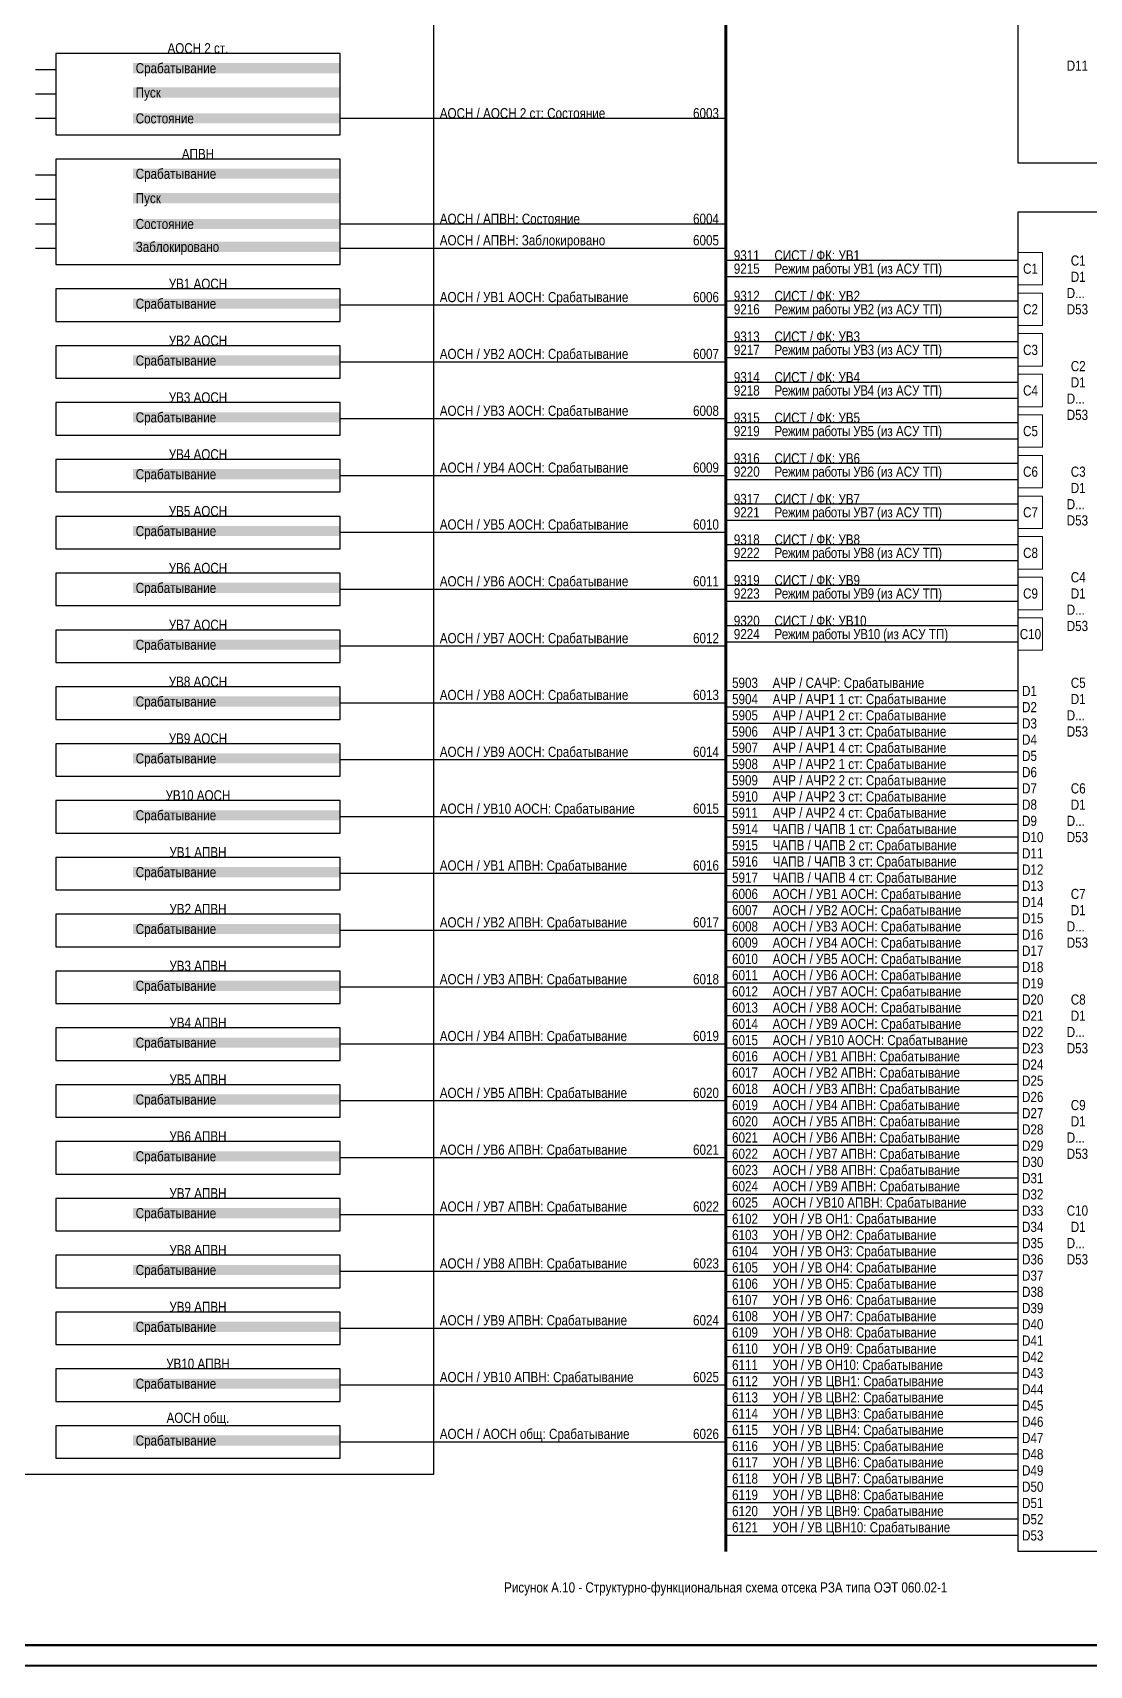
# Model space of a CAD drawing. Header units: millimetres. Extents: x 2179 to 12176, y -20554 to -12004.
# Drawn here: x 4153.3 to 4413.6, y -20554 to -20151.9 of the extents above; entities that cross this region are included whole.
import ezdxf
from ezdxf.enums import TextEntityAlignment as Align

# ---------------------------------------------------------------- set-up
doc = ezdxf.new("R2010")
doc.units = ezdxf.units.MM
for name, color, linetype, lineweight in [('MMS', 190, 'Continuous', 30), ('Внутренняя шина', 4, 'Continuous', 70), ('Линии связи', 75, 'Continuous', 30), ('Основная', 7, 'Continuous', 30), ('Сигналы внутр.', 13, 'Continuous', 30), ('Тонкая', 7, 'Continuous', 13)]:
    doc.layers.add(name, color=color, linetype=linetype, lineweight=lineweight)
doc.layers.add('Рамка внешняя', color=8, linetype='Continuous', lineweight=40, plot=False)
doc.styles.add('2.5_Gost_RD', font='ARIALN.TTF', dxfattribs={"height": 2.5})
doc.styles.add('Narrow', font='ARIALN.TTF')
doc.styles.add('Табл дан', font='ARIALN.TTF')

# ---------------------------------------------------------------- blocks, each defined once
blk = doc.blocks.new('*U15')
blk.add_lwpolyline([(0, 0), (1189, 0), (1189, 841), (0, 841)], close=True)
at = {"lineweight": 50}
blk.add_lwpolyline([(20, 836), (1184, 836), (1184, 5), (20, 5)], close=True, dxfattribs=at)
at = {"style": '2.5_Gost_RD', "flags": 8}
blk.add_attdef('ФОРМАТ', text='', height=2.5, dxfattribs=at).set_placement((1134, 4), align=Align.TOP_LEFT)

msp = doc.modelspace()

# ---------------------------------------------------------------- linework, layer by layer
at = {"layer": 'Внутренняя шина'}
msp.add_lwpolyline([(4324, -20526), (4324, -19734)], dxfattribs=at)
at = {"layer": 'Линии связи'}
for points in [[(4324, -20173), (4229, -20173)], [(4324, -20199), (4229, -20199)], [(4324, -20205), (4229, -20205)], [(4396, -20208), (4324, -20208)], [(4396, -20212), (4324, -20212)], [(4324, -20219), (4229, -20219)], [(4396, -20218), (4324, -20218)], [(4396, -20222), (4324, -20222)], [(4396, -20228), (4324, -20228)], [(4324, -20233), (4229, -20233)], [(4396, -20232), (4324, -20232)], [(4396, -20238), (4324, -20238)], [(4396, -20242), (4324, -20242)], [(4324, -20247), (4229, -20247)], [(4396, -20248), (4324, -20248)], [(4396, -20252), (4324, -20252)], [(4396, -20258), (4324, -20258)], [(4324, -20261), (4229, -20261)], [(4396, -20262), (4324, -20262)], [(4396, -20268), (4324, -20268)], [(4324, -20275), (4229, -20275)], [(4396, -20272), (4324, -20272)], [(4396, -20278), (4324, -20278)], [(4396, -20282), (4324, -20282)], [(4324, -20289), (4229, -20289)], [(4396, -20288), (4324, -20288)], [(4396, -20292), (4324, -20292)], [(4396, -20298), (4324, -20298)], [(4324, -20303), (4229, -20303)], [(4396, -20302), (4324, -20302)], [(4396, -20314), (4324, -20314)], [(4324, -20317), (4229, -20317)], [(4396, -20318), (4324, -20318)], [(4396, -20322), (4324, -20322)], [(4396, -20326), (4324, -20326)], [(4324, -20331), (4229, -20331)], [(4396, -20330), (4324, -20330)], [(4396, -20334), (4324, -20334)], [(4396, -20338), (4324, -20338)], [(4396, -20342), (4324, -20342)], [(4324, -20345), (4229, -20345)], [(4396, -20346), (4324, -20346)], [(4396, -20350), (4324, -20350)], [(4396, -20354), (4324, -20354)], [(4324, -20359), (4229, -20359)], [(4396, -20358), (4324, -20358)], [(4396, -20362), (4324, -20362)], [(4396, -20366), (4324, -20366)], [(4396, -20370), (4324, -20370)], [(4324, -20373), (4229, -20373)], [(4396, -20374), (4324, -20374)], [(4396, -20378), (4324, -20378)], [(4396, -20382), (4324, -20382)], [(4324, -20387), (4229, -20387)], [(4396, -20386), (4324, -20386)], [(4396, -20390), (4324, -20390)], [(4396, -20394), (4324, -20394)], [(4396, -20398), (4324, -20398)], [(4324, -20401), (4229, -20401)], [(4396, -20402), (4324, -20402)], [(4396, -20406), (4324, -20406)], [(4396, -20410), (4324, -20410)], [(4324, -20415), (4229, -20415)], [(4396, -20414), (4324, -20414)], [(4396, -20418), (4324, -20418)], [(4396, -20422), (4324, -20422)], [(4396, -20426), (4324, -20426)], [(4324, -20429), (4229, -20429)], [(4396, -20430), (4324, -20430)], [(4396, -20434), (4324, -20434)], [(4396, -20438), (4324, -20438)], [(4324, -20443), (4229, -20443)], [(4396, -20442), (4324, -20442)], [(4396, -20446), (4324, -20446)], [(4396, -20450), (4324, -20450)], [(4396, -20454), (4324, -20454)], [(4324, -20457), (4229, -20457)], [(4396, -20458), (4324, -20458)], [(4396, -20462), (4324, -20462)], [(4396, -20466), (4324, -20466)], [(4324, -20471), (4229, -20471)], [(4396, -20470), (4324, -20470)], [(4396, -20474), (4324, -20474)], [(4396, -20478), (4324, -20478)], [(4396, -20482), (4324, -20482)], [(4324, -20485), (4229, -20485)], [(4396, -20486), (4324, -20486)], [(4396, -20490), (4324, -20490)], [(4396, -20494), (4324, -20494)], [(4324, -20499), (4229, -20499)], [(4396, -20498), (4324, -20498)], [(4396, -20502), (4324, -20502)], [(4396, -20506), (4324, -20506)], [(4396, -20510), (4324, -20510)], [(4396, -20514), (4324, -20514)], [(4396, -20518), (4324, -20518)], [(4396, -20522), (4324, -20522)]]:
    msp.add_lwpolyline(points, dxfattribs=at)
at = {"layer": 'Основная'}
for points in [[(4396, -19748), (4512, -19748), (4512, -20184), (4396, -20184)], [(4136, -20111), (4252, -20111), (4252, -20507), (4136, -20507)], [(4229, -20157), (4159, -20157), (4159, -20177), (4229, -20177)], [(4229, -20183), (4159, -20183), (4159, -20209), (4229, -20209)], [(4396, -20196), (4512, -20196), (4512, -20526), (4396, -20526)], [(4229, -20215), (4159, -20215), (4159, -20223), (4229, -20223)], [(4229, -20229), (4159, -20229), (4159, -20237), (4229, -20237)], [(4229, -20243), (4159, -20243), (4159, -20251), (4229, -20251)], [(4229, -20257), (4159, -20257), (4159, -20265), (4229, -20265)], [(4229, -20271), (4159, -20271), (4159, -20279), (4229, -20279)], [(4229, -20285), (4159, -20285), (4159, -20293), (4229, -20293)], [(4229, -20299), (4159, -20299), (4159, -20307), (4229, -20307)], [(4229, -20313), (4159, -20313), (4159, -20321), (4229, -20321)], [(4229, -20327), (4159, -20327), (4159, -20335), (4229, -20335)], [(4229, -20341), (4159, -20341), (4159, -20349), (4229, -20349)], [(4229, -20355), (4159, -20355), (4159, -20363), (4229, -20363)], [(4229, -20369), (4159, -20369), (4159, -20377), (4229, -20377)], [(4229, -20383), (4159, -20383), (4159, -20391), (4229, -20391)], [(4229, -20397), (4159, -20397), (4159, -20405), (4229, -20405)], [(4229, -20411), (4159, -20411), (4159, -20419), (4229, -20419)], [(4229, -20425), (4159, -20425), (4159, -20433), (4229, -20433)], [(4229, -20439), (4159, -20439), (4159, -20447), (4229, -20447)], [(4229, -20453), (4159, -20453), (4159, -20461), (4229, -20461)], [(4229, -20467), (4159, -20467), (4159, -20475), (4229, -20475)], [(4229, -20481), (4159, -20481), (4159, -20489), (4229, -20489)], [(4229, -20495), (4159, -20495), (4159, -20503), (4229, -20503)]]:
    msp.add_lwpolyline(points, close=True, dxfattribs=at)
for points in [[(4159, -20161), (4154, -20161)], [(4159, -20167), (4154, -20167)], [(4159, -20173), (4154, -20173)], [(4159, -20187), (4154, -20187)], [(4159, -20193), (4154, -20193)], [(4159, -20199), (4154, -20199)], [(4159, -20205), (4154, -20205)]]:
    msp.add_lwpolyline(points, dxfattribs=at)
at = {"layer": 'Тонкая'}
for points in [[(4396, -20206), (4402, -20206), (4402, -20214), (4396, -20214)], [(4396, -20216), (4402, -20216), (4402, -20224), (4396, -20224)], [(4396, -20226), (4402, -20226), (4402, -20234), (4396, -20234)], [(4396, -20236), (4402, -20236), (4402, -20244), (4396, -20244)], [(4396, -20246), (4402, -20246), (4402, -20254), (4396, -20254)], [(4396, -20256), (4402, -20256), (4402, -20264), (4396, -20264)], [(4396, -20266), (4402, -20266), (4402, -20274), (4396, -20274)], [(4396, -20276), (4402, -20276), (4402, -20284), (4396, -20284)], [(4396, -20286), (4402, -20286), (4402, -20294), (4396, -20294)], [(4396, -20296), (4402, -20296), (4402, -20304), (4396, -20304)]]:
    msp.add_lwpolyline(points, close=True, dxfattribs=at)

# ---------------------------------------------------------------- block references
at = {"layer": 'Рамка внешняя'}
msp.add_blockref('*U15', (3683, -20554), dxfattribs=at)

# ---------------------------------------------------------------- texts
at = {"layer": 'MMS', "char_height": 2.5, "attachment_point": 7, "style": 'Narrow'}
for s, insert, width in [('9311^IСИСТ / ФК: УВ1', (4326, -20208), 48), ('9215^I{\\T0.95;Режим работы УВ1} (из АСУ ТП)', (4326, -20212), 70), ('9312^IСИСТ / ФК: УВ2', (4326, -20218), 48), ('9216^I{\\T0.95;Режим работы УВ2} (из АСУ ТП)', (4326, -20222), 70), ('9313^IСИСТ / ФК: УВ3', (4326, -20228), 48), ('9217^I{\\T0.95;Режим работы УВ3} (из АСУ ТП)', (4326, -20232), 70), ('9314^IСИСТ / ФК: УВ4', (4326, -20238), 48), ('9218^I{\\T0.95;Режим работы УВ4} (из АСУ ТП)', (4326, -20242), 70), ('9315^IСИСТ / ФК: УВ5', (4326, -20248), 48), ('9219^I{\\T0.95;Режим работы УВ5} (из АСУ ТП)', (4326, -20252), 70), ('9316^IСИСТ / ФК: УВ6', (4326, -20258), 48), ('9220^I{\\T0.95;Режим работы УВ6} (из АСУ ТП)', (4326, -20262), 70), ('9317^IСИСТ / ФК: УВ7', (4326, -20268), 48), ('9221^I{\\T0.95;Режим работы УВ7} (из АСУ ТП)', (4326, -20272), 70), ('9318^IСИСТ / ФК: УВ8', (4326, -20278), 48), ('9222^I{\\T0.95;Режим работы УВ8} (из АСУ ТП)', (4326, -20282), 70), ('9319^IСИСТ / ФК: УВ9', (4326, -20288), 48), ('9223^I{\\T0.95;Режим работы УВ9} (из АСУ ТП)', (4326, -20292), 70), ('9320^IСИСТ / ФК: УВ10', (4326, -20298), 48), ('9224^I{\\T0.95;Режим работы УВ10} (из АСУ ТП)', (4326, -20302), 70)]:
    msp.add_mtext(s, dxfattribs=dict(at, insert=insert, width=width))
at = {"layer": 'Основная', "style": 'Табл дан'}
for s, p in [('D11', (4408, -20160)), ('C1', (4409, -20208)), ('C1', (4397.25, -20210)), ('D1', (4409, -20212)), ('D...', (4408, -20216)), ('C2', (4397.25, -20220)), ('D53', (4408, -20220)), ('C3', (4397.25, -20230)), ('C2', (4409, -20234)), ('C4', (4397.25, -20240)), ('D1', (4409, -20238)), ('D...', (4408, -20242)), ('D53', (4408, -20246)), ('C5', (4397.25, -20250)), ('C6', (4397.25, -20260)), ('C3', (4409, -20260)), ('D1', (4409, -20264)), ('D...', (4408, -20268)), ('C7', (4397.25, -20270)), ('D53', (4408, -20272)), ('C8', (4397.25, -20280)), ('C4', (4409, -20286)), ('C9', (4397.25, -20290)), ('D1', (4409, -20290)), ('D...', (4408, -20294)), ('C10', (4396.44, -20300)), ('D53', (4408, -20298)), ('C5', (4409, -20312)), ('D1', (4397, -20314)), ('D1', (4409, -20316)), ('D2', (4397, -20318)), ('D...', (4408, -20320)), ('D3', (4397, -20322)), ('D53', (4408, -20324)), ('D4', (4397, -20326)), ('D5', (4397, -20330)), ('D6', (4397, -20334)), ('D7', (4397, -20338)), ('C6', (4409, -20338)), ('D8', (4397, -20342)), ('D1', (4409, -20342)), ('D9', (4397, -20346)), ('D...', (4408, -20346)), ('D10', (4397, -20350)), ('D53', (4408, -20350)), ('D11', (4397, -20354)), ('D12', (4397, -20358)), ('D13', (4397, -20362)), ('C7', (4409, -20364)), ('D14', (4397, -20366)), ('D1', (4409, -20368)), ('D15', (4397, -20370)), ('D...', (4408, -20372)), ('D16', (4397, -20374)), ('D53', (4408, -20376)), ('D17', (4397, -20378)), ('D18', (4397, -20382)), ('D19', (4397, -20386)), ('D20', (4397, -20390)), ('C8', (4409, -20390)), ('D21', (4397, -20394)), ('D1', (4409, -20394)), ('D22', (4397, -20398)), ('D...', (4408, -20398)), ('D23', (4397, -20402)), ('D53', (4408, -20402)), ('D24', (4397, -20406)), ('D25', (4397, -20410)), ('D26', (4397, -20414)), ('C9', (4409, -20416)), ('D27', (4397, -20418)), ('D1', (4409, -20420)), ('D28', (4397, -20422)), ('D...', (4408, -20424)), ('D29', (4397, -20426)), ('D53', (4408, -20428)), ('D30', (4397, -20430)), ('D31', (4397, -20434)), ('D32', (4397, -20438)), ('D33', (4397, -20442)), ('C10', (4408, -20442)), ('D34', (4397, -20446)), ('D1', (4409, -20446)), ('D35', (4397, -20450)), ('D...', (4408, -20450)), ('D36', (4397, -20454)), ('D53', (4408, -20454)), ('D37', (4397, -20458)), ('D38', (4397, -20462)), ('D39', (4397, -20466)), ('D40', (4397, -20470)), ('D41', (4397, -20474)), ('D42', (4397, -20478)), ('D43', (4397, -20482)), ('D44', (4397, -20486)), ('D45', (4397, -20490)), ('D46', (4397, -20494)), ('D47', (4397, -20498)), ('D48', (4397, -20502)), ('D49', (4397, -20506)), ('D50', (4397, -20510)), ('D51', (4397, -20514)), ('D52', (4397, -20518)), ('D53', (4397, -20522))]:
    msp.add_text(s, height=2.5, dxfattribs=at).set_placement(p, align=Align.MIDDLE_LEFT)
at = {"layer": 'Основная', "char_height": 2.5, "attachment_point": 8, "style": 'Narrow'}
for s, insert, width in [('\\A1;АОСН 2 ст.', (4194, -20157), 70), ('\\A1;АПВН', (4194, -20183), 70), ('\\A1;УВ1 АОСН', (4194, -20215), 70), ('\\A1;УВ2 АОСН', (4194, -20229), 70), ('\\A1;УВ3 АОСН', (4194, -20243), 70), ('\\A1;УВ4 АОСН', (4194, -20257), 70), ('\\A1;УВ5 АОСН', (4194, -20271), 70), ('\\A1;УВ6 АОСН', (4194, -20285), 70), ('\\A1;УВ7 АОСН', (4194, -20299), 70), ('\\A1;УВ8 АОСН', (4194, -20313), 70), ('\\A1;УВ9 АОСН', (4194, -20327), 70), ('\\A1;УВ10 АОСН', (4194, -20341), 70), ('\\A1;УВ1 АПВН', (4194, -20355), 70), ('\\A1;УВ2 АПВН', (4194, -20369), 70), ('\\A1;УВ3 АПВН', (4194, -20383), 70), ('\\A1;УВ4 АПВН', (4194, -20397), 70), ('\\A1;УВ5 АПВН', (4194, -20411), 70), ('\\A1;УВ6 АПВН', (4194, -20425), 70), ('\\A1;УВ7 АПВН', (4194, -20439), 70), ('\\A1;УВ8 АПВН', (4194, -20453), 70), ('\\A1;УВ9 АПВН', (4194, -20467), 70), ('\\A1;УВ10 АПВН', (4194, -20481), 70), ('\\A1;АОСН общ.', (4194, -20495), 70), ('\\pt55,447.5;Рисунок А.10 - Структурно-функциональная схема отсека РЗА типа ОЭТ 060.02-1', (4324, -20536.81), 520)]:
    msp.add_mtext(s, dxfattribs=dict(at, insert=insert, width=width))
at = {"layer": 'Основная', "char_height": 2.5, "width": 51, "attachment_point": 4, "style": 'Narrow', "bg_fill": 1, "box_fill_scale": 1, "bg_fill_color": 9, "bg_fill_transparency": 0}
for s, insert in [('\\pl0.67568;Срабатывание', (4178, -20161)), ('\\pl0.67568;Пуск', (4178, -20167)), ('\\pl0.67568;Состояние', (4178, -20173)), ('\\pl0.67568;Срабатывание', (4178, -20187)), ('\\pl0.67568;Пуск', (4178, -20193)), ('\\pl0.67568;Состояние', (4178, -20199)), ('\\pl0.67568;Заблокировано', (4178, -20205)), ('\\pl0.67568;Срабатывание', (4178, -20219)), ('\\pl0.67568;Срабатывание', (4178, -20233)), ('\\pl0.67568;Срабатывание', (4178, -20247)), ('\\pl0.67568;Срабатывание', (4178, -20261)), ('\\pl0.67568;Срабатывание', (4178, -20275)), ('\\pl0.67568;Срабатывание', (4178, -20289)), ('\\pl0.67568;Срабатывание', (4178, -20303)), ('\\pl0.67568;Срабатывание', (4178, -20317)), ('\\pl0.67568;Срабатывание', (4178, -20331)), ('\\pl0.67568;Срабатывание', (4178, -20345)), ('\\pl0.67568;Срабатывание', (4178, -20359)), ('\\pl0.67568;Срабатывание', (4178, -20373)), ('\\pl0.67568;Срабатывание', (4178, -20387)), ('\\pl0.67568;Срабатывание', (4178, -20401)), ('\\pl0.67568;Срабатывание', (4178, -20415)), ('\\pl0.67568;Срабатывание', (4178, -20429)), ('\\pl0.67568;Срабатывание', (4178, -20443)), ('\\pl0.67568;Срабатывание', (4178, -20457)), ('\\pl0.67568;Срабатывание', (4178, -20471)), ('\\pl0.67568;Срабатывание', (4178, -20485)), ('\\pl0.67568;Срабатывание', (4178, -20499))]:
    msp.add_mtext(s, dxfattribs=dict(at, insert=insert))
at = {"layer": 'Сигналы внутр.', "char_height": 2.5, "width": 70.43, "attachment_point": 7, "style": 'Табл дан'}
for s, insert in [('АОСН / АОСН 2 ст: Состояние^I   ^I   6003', (4253.57, -20173)), ('АОСН / АПВН: Состояние^I   ^I  ^I   6004', (4253.57, -20199)), ('АОСН / АПВН: Заблокировано^I   ^I   6005', (4253.57, -20205)), ('АОСН / УВ1 АОСН: Срабатывание^I   ^I   6006', (4253.57, -20219)), ('АОСН / УВ2 АОСН: Срабатывание^I   ^I   6007', (4253.57, -20233)), ('АОСН / УВ3 АОСН: Срабатывание^I   ^I   6008', (4253.57, -20247)), ('АОСН / УВ4 АОСН: Срабатывание^I   ^I   6009', (4253.57, -20261)), ('АОСН / УВ5 АОСН: Срабатывание^I   ^I   6010', (4253.57, -20275)), ('АОСН / УВ6 АОСН: Срабатывание^I   ^I   6011', (4253.57, -20289)), ('АОСН / УВ7 АОСН: Срабатывание^I   ^I   6012', (4253.57, -20303)), ('5903^IАЧР / САЧР: Срабатывание', (4325.57, -20314)), ('АОСН / УВ8 АОСН: Срабатывание^I   ^I   6013', (4253.57, -20317)), ('5904^IАЧР / АЧР1 1 ст: Срабатывание', (4325.57, -20318)), ('5905^IАЧР / АЧР1 2 ст: Срабатывание', (4325.57, -20322)), ('5906^IАЧР / АЧР1 3 ст: Срабатывание', (4325.57, -20326)), ('АОСН / УВ9 АОСН: Срабатывание^I   ^I   6014', (4253.57, -20331)), ('5907^IАЧР / АЧР1 4 ст: Срабатывание', (4325.57, -20330)), ('5908^IАЧР / АЧР2 1 ст: Срабатывание', (4325.57, -20334)), ('5909^IАЧР / АЧР2 2 ст: Срабатывание', (4325.57, -20338)), ('5910^IАЧР / АЧР2 3 ст: Срабатывание', (4325.57, -20342)), ('АОСН / УВ10 АОСН: Срабатывание^I   ^I   6015', (4253.57, -20345)), ('5911^IАЧР / АЧР2 4 ст: Срабатывание', (4325.57, -20346)), ('5914^IЧАПВ / ЧАПВ 1 ст: Срабатывание', (4325.57, -20350)), ('5915^IЧАПВ / ЧАПВ 2 ст: Срабатывание', (4325.57, -20354)), ('АОСН / УВ1 АПВН: Срабатывание^I   ^I   6016', (4253.57, -20359)), ('5916^IЧАПВ / ЧАПВ 3 ст: Срабатывание', (4325.57, -20358)), ('5917^IЧАПВ / ЧАПВ 4 ст: Срабатывание', (4325.57, -20362)), ('6006^IАОСН / УВ1 АОСН: Срабатывание', (4325.57, -20366)), ('6007^IАОСН / УВ2 АОСН: Срабатывание', (4325.57, -20370)), ('АОСН / УВ2 АПВН: Срабатывание^I   ^I   6017', (4253.57, -20373)), ('6008^IАОСН / УВ3 АОСН: Срабатывание', (4325.57, -20374)), ('6009^IАОСН / УВ4 АОСН: Срабатывание', (4325.57, -20378)), ('6010^IАОСН / УВ5 АОСН: Срабатывание', (4325.57, -20382)), ('АОСН / УВ3 АПВН: Срабатывание^I   ^I   6018', (4253.57, -20387)), ('6011^IАОСН / УВ6 АОСН: Срабатывание', (4325.57, -20386)), ('6012^IАОСН / УВ7 АОСН: Срабатывание', (4325.57, -20390)), ('6013^IАОСН / УВ8 АОСН: Срабатывание', (4325.57, -20394)), ('6014^IАОСН / УВ9 АОСН: Срабатывание', (4325.57, -20398)), ('АОСН / УВ4 АПВН: Срабатывание^I   ^I   6019', (4253.57, -20401)), ('6015^IАОСН / УВ10 АОСН: Срабатывание', (4325.57, -20402)), ('6016^IАОСН / УВ1 АПВН: Срабатывание', (4325.57, -20406)), ('6017^IАОСН / УВ2 АПВН: Срабатывание', (4325.57, -20410)), ('АОСН / УВ5 АПВН: Срабатывание^I   ^I   6020', (4253.57, -20415)), ('6018^IАОСН / УВ3 АПВН: Срабатывание', (4325.57, -20414)), ('6019^IАОСН / УВ4 АПВН: Срабатывание', (4325.57, -20418)), ('6020^IАОСН / УВ5 АПВН: Срабатывание', (4325.57, -20422)), ('6021^IАОСН / УВ6 АПВН: Срабатывание', (4325.57, -20426)), ('АОСН / УВ6 АПВН: Срабатывание^I   ^I   6021', (4253.57, -20429)), ('6022^IАОСН / УВ7 АПВН: Срабатывание', (4325.57, -20430)), ('6023^IАОСН / УВ8 АПВН: Срабатывание', (4325.57, -20434)), ('6024^IАОСН / УВ9 АПВН: Срабатывание', (4325.57, -20438)), ('АОСН / УВ7 АПВН: Срабатывание^I   ^I   6022', (4253.57, -20443)), ('6025^IАОСН / УВ10 АПВН: Срабатывание', (4325.57, -20442)), ('6102^IУОН / УВ ОН1: Срабатывание', (4325.57, -20446)), ('6103^IУОН / УВ ОН2: Срабатывание', (4325.57, -20450)), ('6104^IУОН / УВ ОН3: Срабатывание', (4325.57, -20454)), ('АОСН / УВ8 АПВН: Срабатывание^I   ^I   6023', (4253.57, -20457)), ('6105^IУОН / УВ ОН4: Срабатывание', (4325.57, -20458)), ('6106^IУОН / УВ ОН5: Срабатывание', (4325.57, -20462)), ('6107^IУОН / УВ ОН6: Срабатывание', (4325.57, -20466)), ('АОСН / УВ9 АПВН: Срабатывание^I   ^I   6024', (4253.57, -20471)), ('6108^IУОН / УВ ОН7: Срабатывание', (4325.57, -20470)), ('6109^IУОН / УВ ОН8: Срабатывание', (4325.57, -20474)), ('6110^IУОН / УВ ОН9: Срабатывание', (4325.57, -20478)), ('6111^IУОН / УВ ОН10: Срабатывание', (4325.57, -20482)), ('АОСН / УВ10 АПВН: Срабатывание^I   ^I   6025', (4253.57, -20485)), ('6112^IУОН / УВ ЦВН1: Срабатывание', (4325.57, -20486)), ('6113^IУОН / УВ ЦВН2: Срабатывание', (4325.57, -20490)), ('6114^IУОН / УВ ЦВН3: Срабатывание', (4325.57, -20494)), ('АОСН / АОСН общ: Срабатывание^I   ^I   6026', (4253.57, -20499)), ('6115^IУОН / УВ ЦВН4: Срабатывание', (4325.57, -20498)), ('6116^IУОН / УВ ЦВН5: Срабатывание', (4325.57, -20502)), ('6117^IУОН / УВ ЦВН6: Срабатывание', (4325.57, -20506)), ('6118^IУОН / УВ ЦВН7: Срабатывание', (4325.57, -20510)), ('6119^IУОН / УВ ЦВН8: Срабатывание', (4325.57, -20514)), ('6120^IУОН / УВ ЦВН9: Срабатывание', (4325.57, -20518)), ('6121^IУОН / УВ ЦВН10: Срабатывание', (4325.57, -20522))]:
    msp.add_mtext(s, dxfattribs=dict(at, insert=insert))

doc.saveas('drawing.dxf')
